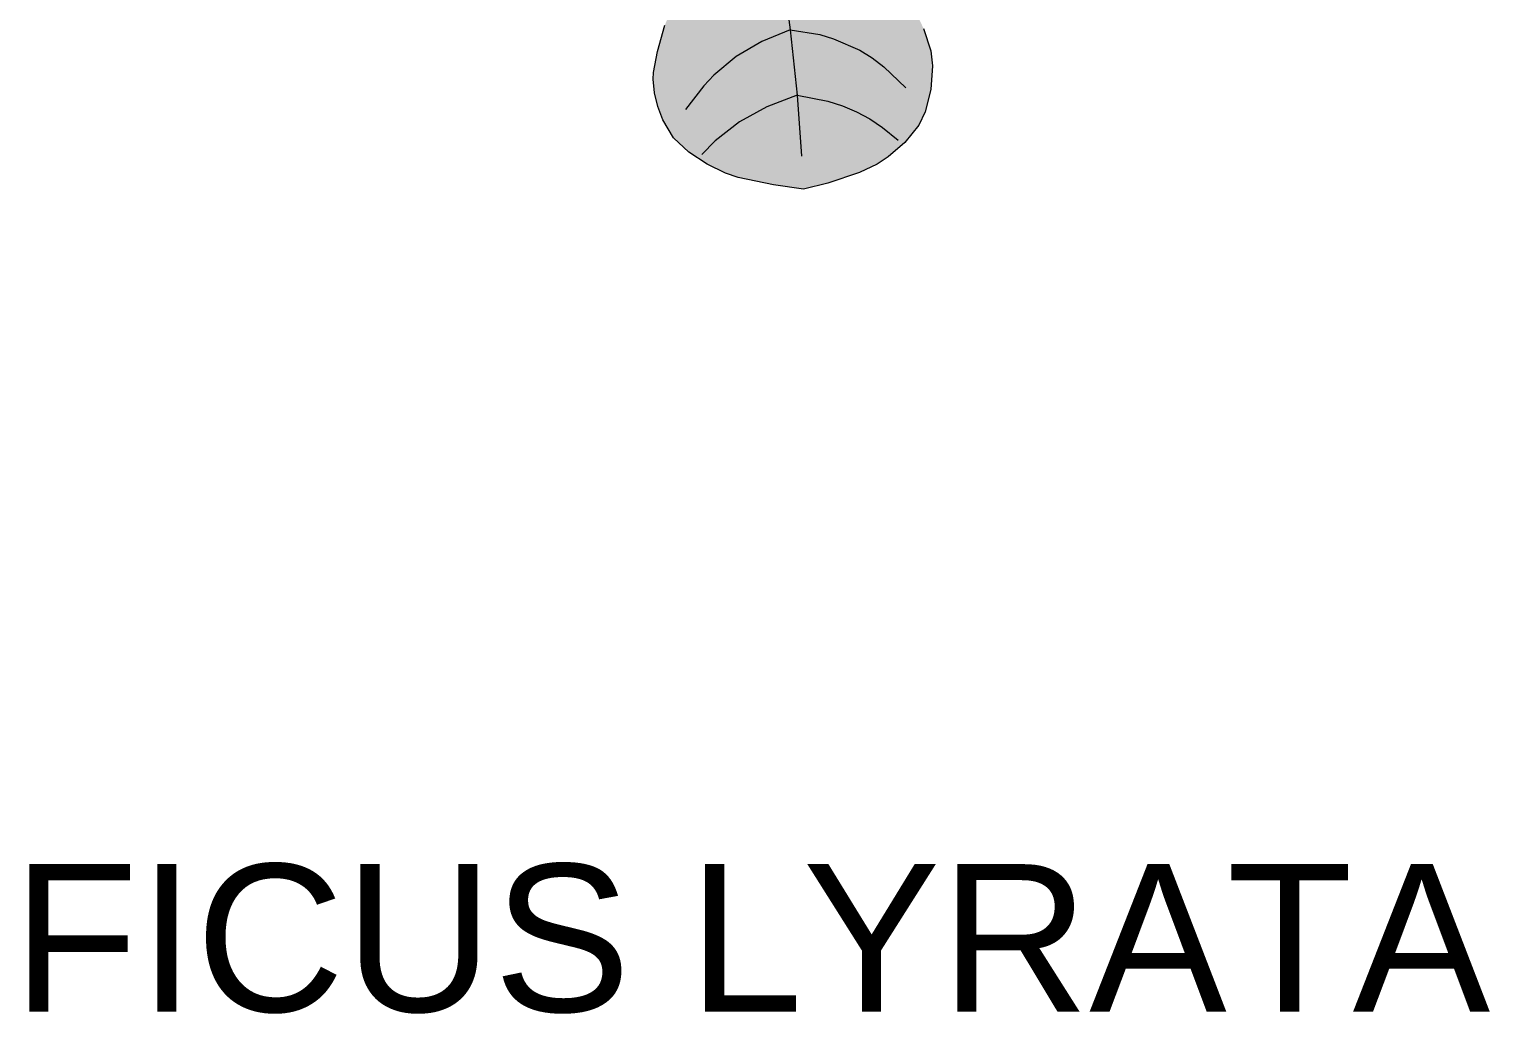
# Model space of a CAD drawing. Header units: centimetres. Extents: x 0 to 879, y -664 to 265.
# Drawn here: x 185.2 to 264.3, y -197 to -143.6 of the extents above; entities that cross this region are included whole.
import ezdxf
from ezdxf.enums import TextEntityAlignment as Align

# ---------------------------------------------------------------- set-up
doc = ezdxf.new("R2010")
doc.units = ezdxf.units.CM
for name, color, linetype, lineweight, true_color in [('VEG-HOJAS', 117, 'Continuous', 18, 0x2e5e38), ('VEG-NERVIOS', 115, 'Continuous', 9, 0x528c5c), ('VEG-TEXTO', 47, 'Continuous', 18, 0x464646)]:
    doc.layers.add(name, color=color, linetype=linetype, lineweight=lineweight, true_color=true_color)
doc.layers.add('VEG-RELLENO', color=253, linetype='Continuous', true_color=0x96c896)
doc.styles.add('VEG', font='arial.ttf')

# ---------------------------------------------------------------- blocks, each defined once
blk = doc.blocks.new('VEG_Ficus_lyrata_PLANTA')
at = {"layer": 'VEG-RELLENO', "true_color": 0x498050}
h = blk.add_hatch(color=105, dxfattribs=at)
h.dxf.hatch_style = 1
h.paths.add_polyline_path([(2.84, -47.85), (1.2, -47.63), (-0.71, -47.22), (-1.72, -46.85), (-2.73, -46.3), (-3.69, -45.61), (-4.21, -45.07), (-4.79, -44.1), (-5.16, -43), (-5.31, -41.9), (-5.17, -40.77), (-4.68, -38.96), (-3.89, -37.05), (-3.78, -36.4), (-3.81, -35.43), (-3.99, -34.03), (-4.5, -31.54), (-4.6, -30.6), (-3.95, -30.11), (-3.44, -29.56), (-2.83, -28.61), (-2.57, -27.95), (-2.44, -27.22), (-2.4, -26.47), (-2.45, -25.03), (-2.67, -23.91), (-2.59, -23.83), (-2.04, -24.37), (-1.21, -24.9), (-0.07, -25.41), (0.69, -25.59), (1.12, -27.32), (1.2, -28.25), (1.12, -28.88), (0.76, -30.14), (0.63, -30.8), (0.47, -32.25), (0.46, -32.98), (0.56, -33.68), (0.77, -34.37), (1.09, -35.04), (1.48, -35.67), (1.94, -36.21), (2.49, -36.66), (3.48, -37.18), (4.48, -37.56), (5.14, -37.72), (5.8, -37.8), (7.52, -37.89), (8.74, -37.86), (9.34, -39.15), (9.73, -40.36), (9.82, -41.59), (9.74, -42.45), (9.56, -43.28), (9.27, -44.04), (9.08, -44.38), (8.32, -45.32), (7.12, -46.31), (6.19, -46.82), (4.15, -47.53)])
at = {"layer": 'VEG-HOJAS'}
blk.add_lwpolyline([(9.34, -39.15), (9.73, -40.36), (9.82, -41.17), (9.74, -42.45), (9.43, -43.67), (9.08, -44.38), (8.32, -45.32), (7.42, -46.1), (6.82, -46.51), (5.87, -46.95), (4.15, -47.53), (2.84, -47.85), (1.2, -47.63), (-0.71, -47.22), (-1.39, -46.99), (-2.39, -46.5), (-3.39, -45.85), (-4.21, -45.07), (-4.79, -44.1), (-5.06, -43.37), (-5.24, -42.63), (-5.31, -41.9), (-5.29, -41.53), (-5.08, -40.39), (-4.68, -38.96)], dxfattribs=at)
at = {"layer": 'VEG-NERVIOS'}
for points in [[(1.68, -35.93), (2.11, -39.22)], [(2.11, -39.22), (0.57, -39.85), (-0.81, -40.67), (-2.02, -41.68), (-2.57, -42.25), (-3.56, -43.53)], [(2.11, -39.22), (2.48, -42.77)], [(2.11, -39.22), (3.71, -39.48), (4.46, -39.7), (5.89, -40.33), (6.56, -40.74), (7.19, -41.22), (8.37, -42.37)], [(2.48, -42.77), (0.84, -43.39), (-0.64, -44.21), (-1.95, -45.24), (-2.68, -45.98)], [(2.48, -42.77), (2.73, -46.07)], [(2.48, -42.77), (4.16, -43.09), (4.95, -43.34), (5.71, -43.66), (6.43, -44.05), (7.12, -44.51), (7.97, -45.21)]]:
    blk.add_lwpolyline(points, dxfattribs=at)

msp = doc.modelspace()

# ---------------------------------------------------------------- block references
msp.add_blockref('VEG_Ficus_lyrata_PLANTA', (224.315, -104.421))

# ---------------------------------------------------------------- texts
at = {"layer": 'VEG-TEXTO', "style": 'VEG'}
msp.add_text('FICUS LYRATA', height=8, dxfattribs=at).set_placement((224.315, -188.871), align=Align.TOP_CENTER)

doc.saveas('drawing.dxf')
